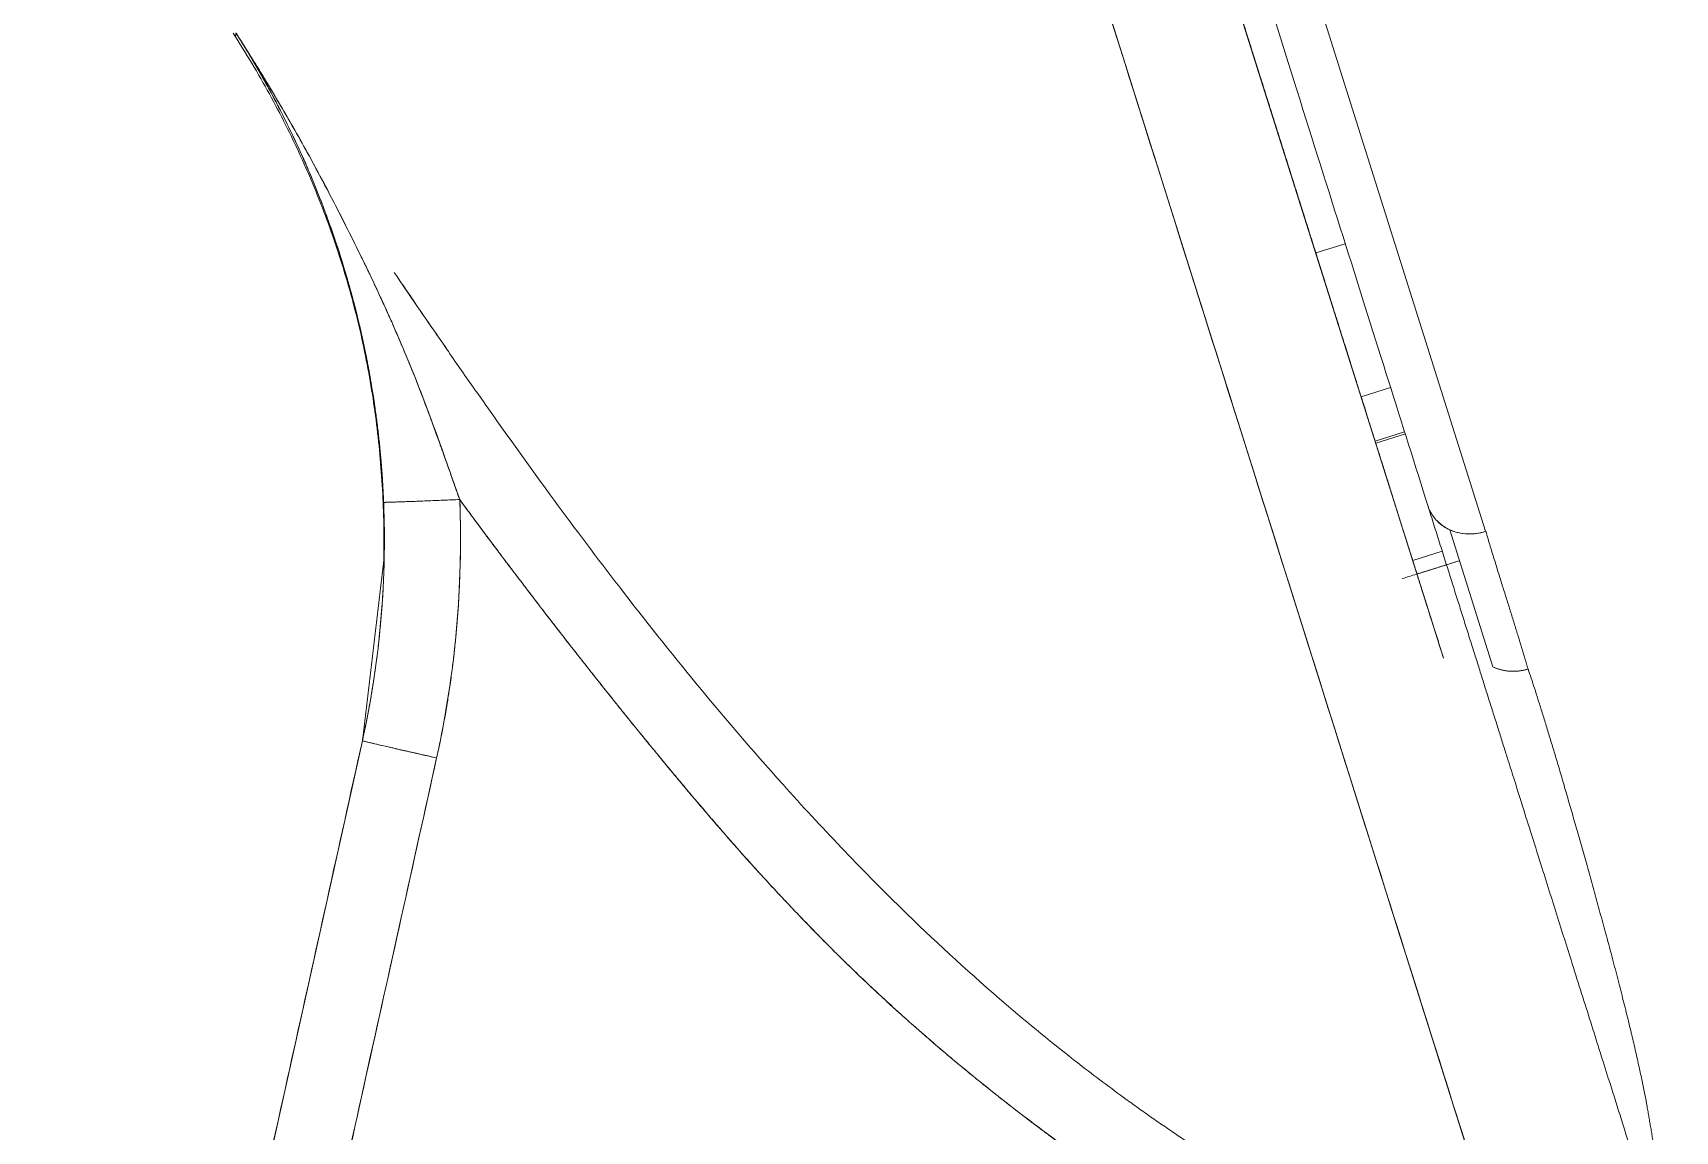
# Model space of a CAD drawing. Extents: x 6453 to 7582, y 0 to 827.
# Drawn here: x 7184.73 to 7195.35, y 440.86 to 447.96 of the extents above; entities that cross this region are included whole.
import ezdxf

# ---------------------------------------------------------------- set-up
doc = ezdxf.new("R2010")
doc.units = 0
doc.header["$LTSCALE"] = 30
doc.header["$MEASUREMENT"] = 0
doc.linetypes.add('HIDDEN2', pattern=[4.7625, 3.175, -1.5875])
doc.layers.add('1', color=7, linetype='CONTINUOUS')
doc.layers.add('2', color=1, linetype='HIDDEN2')

msp = doc.modelspace()

# ---------------------------------------------------------------- linework, layer by layer
at = {"layer": '1', "color": 7, "linetype": 'Continuous', "lineweight": 18}
for p, q in [((7160.429, 549.909), (7193.848, 443.918)), ((7176.416, 496.519), (7194.332, 439.699)), ((7193.849, 443.917), (7177.345, 496.259)), ((7176.576, 496.013), (7194.332, 439.699)), ((7193.023, 446.535), (7193.214, 446.595)), ((7193.023, 446.535), (7193.214, 446.595)), ((7193.507, 445.666), (7193.316, 445.606)), ((7193.507, 445.666), (7193.316, 445.606)), ((7193.406, 445.32), (7193.597, 445.38)), ((7193.406, 445.32), (7193.597, 445.38)), ((7193.411, 445.306), (7193.602, 445.366)), ((7193.411, 445.306), (7193.602, 445.366)), ((7193.84, 444.608), (7193.65, 444.548)), ((7193.84, 444.608), (7193.65, 444.548)), ((7193.677, 444.461), (7193.868, 444.521)), ((7193.677, 444.461), (7193.868, 444.521)), ((7186.863, 443.384), (7185.035, 435.141)), ((7186.863, 443.384), (7185.035, 435.141)), ((7186.861, 443.377), (7186.863, 443.384)), ((7186.863, 443.384), (7186.861, 443.377)), ((7186.863, 443.384), (7186.861, 443.377)), ((7186.861, 443.377), (7186.863, 443.384))]:
    msp.add_line(p, q, dxfattribs=at)
for points, degree, knots in [([(7159.375, 553.255), (7159.375, 553.254), (7159.438, 553.053), (7159.506, 552.837), (7159.647, 552.39), (7159.792, 551.93), (7160.013, 551.23), (7160.239, 550.512), (7160.543, 549.547), (7160.854, 548.563), (7161.243, 547.33), (7161.638, 546.077), (7162.11, 544.58), (7162.587, 543.066), (7163.138, 541.318), (7163.693, 539.558), (7164.317, 537.578), (7164.942, 535.596), (7165.63, 533.414), (7166.316, 531.24), (7167.057, 528.89), (7167.791, 526.56), (7168.573, 524.081), (7169.344, 521.635), (7170.154, 519.068), (7170.948, 516.548), (7171.772, 513.934), (7172.578, 511.38), (7173.404, 508.759), (7174.208, 506.21), (7175.025, 503.619), (7175.816, 501.107), (7176.614, 498.578), (7177.402, 496.078), (7178.19, 493.579), (7179.007, 490.987), (7179.817, 488.418), (7180.652, 485.772), (7181.471, 483.175), (7182.311, 480.51), (7183.127, 477.921), (7183.961, 475.277), (7184.762, 472.737), (7185.575, 470.156), (7186.347, 467.709), (7187.127, 465.235), (7187.856, 462.924), (7188.589, 460.598), (7189.262, 458.462), (7189.936, 456.325), (7190.543, 454.4), (7191.147, 452.484), (7191.679, 450.799), (7192.205, 449.131), (7192.653, 447.707), (7193.096, 446.305), (7193.459, 445.154), (7193.666, 444.497), (7193.846, 443.926)], 2, [0, 0, 0, 0.033713, 0.033713, 0.068746, 0.068746, 0.10378, 0.10378, 0.138813, 0.138813, 0.173846, 0.173846, 0.208879, 0.208879, 0.243913, 0.243913, 0.278946, 0.278946, 0.313979, 0.313979, 0.349012, 0.349012, 0.384046, 0.384046, 0.419079, 0.419079, 0.454112, 0.454112, 0.489145, 0.489145, 0.524179, 0.524179, 0.559212, 0.559212, 0.594245, 0.594245, 0.629278, 0.629278, 0.664312, 0.664312, 0.699345, 0.699345, 0.734378, 0.734378, 0.769411, 0.769411, 0.804444, 0.804444, 0.839478, 0.839478, 0.874511, 0.874511, 0.909544, 0.909544, 0.944577, 0.944577, 0.979611, 0.979611, 1, 1, 1]), ([(7177.345, 496.259), (7178.126, 493.783), (7178.903, 491.319), (7179.704, 488.777), (7180.496, 486.267), (7181.309, 483.688), (7182.104, 481.165), (7182.919, 478.582), (7183.707, 476.081), (7184.511, 473.532), (7185.281, 471.091), (7186.061, 468.615), (7186.799, 466.274), (7187.545, 463.911), (7188.239, 461.709), (7188.936, 459.496), (7190.215, 455.442), (7190.789, 453.62), (7191.361, 451.808), (7191.862, 450.216), (7192.359, 448.641), (7192.783, 447.298), (7193.2, 445.975), (7193.542, 444.89), (7193.702, 444.381), (7193.846, 443.927)], 2, [0, 0, 0, 0.080141, 0.080141, 0.160282, 0.160282, 0.240423, 0.240423, 0.320564, 0.320564, 0.400705, 0.400705, 0.480846, 0.480846, 0.560987, 0.560987, 0.641128, 0.721269, 0.721269, 0.80141, 0.80141, 0.881552, 0.881552, 0.961693, 0.961693, 1, 1, 1]), ([(7186.043, 447.933), (7186.043, 447.933), (7186.043, 447.933), (7186.043, 447.934), (7186.043, 447.937), (7186.044, 447.94), (7186.045, 447.944), (7186.046, 447.949), (7186.046, 447.953), (7186.047, 447.955)], 3, [0, 0, 0, 0, 0.139561, 0.282941, 0.426329, 0.569726, 0.713135, 0.856559, 1, 1, 1, 1]), ([(7186.047, 447.955), (7186.045, 447.943), (7186.043, 447.934), (7186.043, 447.933), (7186.043, 447.933)], 3, [0, 0, 0, 0, 0.785659, 1, 1, 1, 1]), ([(7186.047, 447.955), (7186.045, 447.943), (7186.043, 447.934), (7186.043, 447.933), (7186.043, 447.933)], 3, [0, 0, 0, 0, 0.785659, 1, 1, 1, 1]), ([(7186.043, 447.933), (7186.043, 447.933), (7186.043, 447.933), (7186.043, 447.934), (7186.043, 447.937), (7186.044, 447.94), (7186.045, 447.944), (7186.046, 447.949), (7186.046, 447.953), (7186.047, 447.955)], 3, [0, 0, 0, 0, 0.139561, 0.282941, 0.426329, 0.569726, 0.713135, 0.856559, 1, 1, 1, 1]), ([(7186.047, 447.955), (7186.053, 447.944), (7186.068, 447.921), (7186.093, 447.881), (7186.122, 447.834), (7186.155, 447.779), (7186.192, 447.716), (7186.233, 447.644), (7186.277, 447.564), (7186.344, 447.437), (7186.425, 447.272), (7186.502, 447.1), (7186.556, 446.97), (7186.591, 446.883), (7186.618, 446.812), (7186.643, 446.745), (7186.667, 446.676), (7186.69, 446.609), (7186.718, 446.525), (7186.746, 446.435), (7186.776, 446.331), (7186.801, 446.24), (7186.824, 446.153), (7186.843, 446.072), (7186.864, 445.981), (7186.886, 445.878), (7186.907, 445.769), (7186.926, 445.658), (7186.947, 445.524), (7186.967, 445.365), (7186.982, 445.217), (7186.99, 445.107), (7186.995, 445.033), (7186.998, 444.974), (7187, 444.939), (7187, 444.924)], 3, [0, 0, 0, 0, 0.011992, 0.026879, 0.044661, 0.065337, 0.088906, 0.11537, 0.144728, 0.176984, 0.253246, 0.322322, 0.358254, 0.38829, 0.412428, 0.430664, 0.45529, 0.481516, 0.498055, 0.537939, 0.568985, 0.598283, 0.625837, 0.651647, 0.675712, 0.711769, 0.747817, 0.777447, 0.814677, 0.870662, 0.921013, 0.947411, 0.969386, 0.98692, 1, 1, 1, 1]), ([(7187.492, 444.942), (7187.487, 444.954), (7187.478, 444.98), (7187.464, 445.019), (7187.45, 445.06), (7187.435, 445.102), (7187.42, 445.145), (7187.404, 445.19), (7187.388, 445.236), (7187.36, 445.315), (7187.311, 445.45), (7187.249, 445.615), (7187.187, 445.773), (7187.136, 445.895), (7187.083, 446.02), (7187.012, 446.181), (7186.92, 446.379), (7186.82, 446.584), (7186.725, 446.773), (7186.628, 446.96), (7186.524, 447.155), (7186.425, 447.333), (7186.348, 447.464), (7186.287, 447.568), (7186.23, 447.662), (7186.167, 447.765), (7186.106, 447.862), (7186.066, 447.924), (7186.047, 447.955)], 3, [0, 0, 0, 0, 0.011806, 0.024045, 0.036717, 0.049825, 0.063371, 0.077355, 0.09178, 0.106648, 0.152214, 0.21894, 0.263513, 0.30286, 0.336921, 0.384249, 0.460416, 0.532224, 0.588881, 0.650099, 0.721716, 0.787904, 0.833583, 0.858727, 0.896753, 0.932973, 0.967388, 1, 1, 1, 1]), ([(7187, 444.924), (7187, 444.936), (7186.999, 444.958), (7186.997, 444.991), (7186.996, 445.023), (7186.994, 445.054), (7186.992, 445.084), (7186.99, 445.112), (7186.988, 445.139), (7186.986, 445.165), (7186.982, 445.211), (7186.976, 445.277), (7186.967, 445.365), (7186.956, 445.454), (7186.941, 445.559), (7186.922, 445.684), (7186.895, 445.834), (7186.858, 446.012), (7186.81, 446.212), (7186.759, 446.394), (7186.713, 446.54), (7186.677, 446.649), (7186.635, 446.766), (7186.583, 446.906), (7186.527, 447.043), (7186.467, 447.179), (7186.404, 447.316), (7186.335, 447.453), (7186.27, 447.575), (7186.22, 447.667), (7186.172, 447.75), (7186.127, 447.826), (7186.086, 447.893), (7186.059, 447.935), (7186.047, 447.955)], 3, [0, 0, 0, 0, 0.010143, 0.019945, 0.029405, 0.038523, 0.047299, 0.055733, 0.063825, 0.071576, 0.078985, 0.104727, 0.13102, 0.157884, 0.185334, 0.226532, 0.27285, 0.324296, 0.393043, 0.462062, 0.499832, 0.535585, 0.569335, 0.617483, 0.677674, 0.711266, 0.759761, 0.823017, 0.859455, 0.893096, 0.923954, 0.952046, 0.97739, 1, 1, 1, 1]), ([(7186.047, 447.955), (7186.053, 447.944), (7186.068, 447.921), (7186.093, 447.881), (7186.122, 447.834), (7186.155, 447.779), (7186.192, 447.716), (7186.233, 447.644), (7186.277, 447.564), (7186.344, 447.437), (7186.425, 447.272), (7186.502, 447.1), (7186.556, 446.97), (7186.591, 446.883), (7186.618, 446.812), (7186.643, 446.745), (7186.667, 446.676), (7186.69, 446.609), (7186.718, 446.525), (7186.746, 446.435), (7186.776, 446.331), (7186.801, 446.24), (7186.824, 446.153), (7186.843, 446.072), (7186.864, 445.981), (7186.886, 445.878), (7186.907, 445.769), (7186.926, 445.658), (7186.947, 445.524), (7186.967, 445.365), (7186.982, 445.217), (7186.99, 445.107), (7186.995, 445.033), (7186.998, 444.974), (7187, 444.939), (7187, 444.924)], 3, [0, 0, 0, 0, 0.011992, 0.026879, 0.044661, 0.065337, 0.088906, 0.11537, 0.144728, 0.176984, 0.253246, 0.322322, 0.358254, 0.38829, 0.412428, 0.430664, 0.45529, 0.481516, 0.498055, 0.537939, 0.568985, 0.598283, 0.625837, 0.651647, 0.675712, 0.711769, 0.747817, 0.777447, 0.814677, 0.870662, 0.921013, 0.947411, 0.969386, 0.98692, 1, 1, 1, 1]), ([(7187.492, 444.942), (7187.487, 444.954), (7187.478, 444.98), (7187.464, 445.019), (7187.45, 445.06), (7187.435, 445.102), (7187.42, 445.145), (7187.404, 445.19), (7187.388, 445.236), (7187.36, 445.315), (7187.311, 445.45), (7187.249, 445.615), (7187.187, 445.773), (7187.136, 445.895), (7187.083, 446.02), (7187.012, 446.181), (7186.92, 446.379), (7186.82, 446.584), (7186.725, 446.773), (7186.628, 446.96), (7186.524, 447.155), (7186.425, 447.333), (7186.348, 447.464), (7186.287, 447.568), (7186.23, 447.662), (7186.167, 447.765), (7186.106, 447.862), (7186.066, 447.924), (7186.047, 447.955)], 3, [0, 0, 0, 0, 0.011806, 0.024045, 0.036717, 0.049825, 0.063371, 0.077355, 0.09178, 0.106648, 0.152214, 0.21894, 0.263513, 0.30286, 0.336921, 0.384249, 0.460416, 0.532224, 0.588881, 0.650099, 0.721716, 0.787904, 0.833583, 0.858727, 0.896753, 0.932973, 0.967388, 1, 1, 1, 1]), ([(7187, 444.924), (7187, 444.936), (7186.999, 444.958), (7186.997, 444.991), (7186.996, 445.023), (7186.994, 445.054), (7186.992, 445.084), (7186.99, 445.112), (7186.988, 445.139), (7186.986, 445.165), (7186.982, 445.211), (7186.976, 445.277), (7186.967, 445.365), (7186.956, 445.454), (7186.941, 445.559), (7186.922, 445.684), (7186.895, 445.834), (7186.858, 446.012), (7186.81, 446.212), (7186.759, 446.394), (7186.713, 446.54), (7186.677, 446.649), (7186.635, 446.766), (7186.583, 446.906), (7186.527, 447.043), (7186.467, 447.179), (7186.404, 447.316), (7186.335, 447.453), (7186.27, 447.575), (7186.22, 447.667), (7186.172, 447.75), (7186.127, 447.826), (7186.086, 447.893), (7186.059, 447.935), (7186.047, 447.955)], 3, [0, 0, 0, 0, 0.010143, 0.019945, 0.029405, 0.038523, 0.047299, 0.055733, 0.063825, 0.071576, 0.078985, 0.104727, 0.13102, 0.157884, 0.185334, 0.226532, 0.27285, 0.324296, 0.393043, 0.462062, 0.499832, 0.535585, 0.569335, 0.617483, 0.677674, 0.711266, 0.759761, 0.823017, 0.859455, 0.893096, 0.923954, 0.952046, 0.97739, 1, 1, 1, 1]), ([(7186.047, 447.955), (7186.057, 447.939), (7186.078, 447.905), (7186.113, 447.85), (7186.152, 447.788), (7186.196, 447.718), (7186.244, 447.639), (7186.322, 447.509), (7186.415, 447.349), (7186.526, 447.152), (7186.626, 446.965), (7186.717, 446.79), (7186.79, 446.644), (7186.842, 446.539), (7186.88, 446.461), (7186.903, 446.412), (7186.923, 446.372), (7186.942, 446.33), (7186.966, 446.278), (7186.99, 446.228), (7187.011, 446.18), (7187.032, 446.134), (7187.052, 446.09), (7187.071, 446.047), (7187.11, 445.958), (7187.167, 445.822), (7187.225, 445.677), (7187.266, 445.57), (7187.292, 445.501), (7187.317, 445.432), (7187.343, 445.363), (7187.368, 445.293), (7187.393, 445.223), (7187.417, 445.153), (7187.442, 445.083), (7187.467, 445.012), (7187.483, 444.965), (7187.492, 444.942)], 3, [0, 0, 0, 0, 0.016782, 0.036265, 0.058452, 0.083346, 0.110952, 0.141273, 0.220286, 0.278283, 0.345, 0.411118, 0.455913, 0.491165, 0.516864, 0.533004, 0.539583, 0.55724, 0.574263, 0.590651, 0.606406, 0.621527, 0.636012, 0.649864, 0.66308, 0.722786, 0.781059, 0.802782, 0.824546, 0.84635, 0.868193, 0.890075, 0.911992, 0.933945, 0.955932, 0.977951, 1, 1, 1, 1]), ([(7186.047, 447.955), (7186.057, 447.939), (7186.078, 447.905), (7186.113, 447.85), (7186.152, 447.788), (7186.196, 447.718), (7186.244, 447.639), (7186.322, 447.509), (7186.415, 447.349), (7186.526, 447.152), (7186.626, 446.965), (7186.717, 446.79), (7186.79, 446.644), (7186.842, 446.539), (7186.88, 446.461), (7186.903, 446.412), (7186.923, 446.372), (7186.942, 446.33), (7186.966, 446.278), (7186.99, 446.228), (7187.011, 446.18), (7187.032, 446.134), (7187.052, 446.09), (7187.071, 446.047), (7187.11, 445.958), (7187.167, 445.822), (7187.225, 445.677), (7187.266, 445.57), (7187.292, 445.501), (7187.317, 445.432), (7187.343, 445.363), (7187.368, 445.293), (7187.393, 445.223), (7187.417, 445.153), (7187.442, 445.083), (7187.467, 445.012), (7187.483, 444.965), (7187.492, 444.942)], 3, [0, 0, 0, 0, 0.016782, 0.036265, 0.058452, 0.083346, 0.110952, 0.141273, 0.220286, 0.278283, 0.345, 0.411118, 0.455913, 0.491165, 0.516864, 0.533004, 0.539583, 0.55724, 0.574263, 0.590651, 0.606406, 0.621527, 0.636012, 0.649864, 0.66308, 0.722786, 0.781059, 0.802782, 0.824546, 0.84635, 0.868193, 0.890075, 0.911992, 0.933945, 0.955932, 0.977951, 1, 1, 1, 1]), ([(7194.332, 439.699), (7194.316, 439.705), (7194.284, 439.717), (7194.237, 439.735), (7194.19, 439.753), (7194.143, 439.772), (7194.096, 439.79), (7194.049, 439.809), (7194.003, 439.828), (7193.956, 439.848), (7193.909, 439.867), (7193.863, 439.887), (7193.817, 439.907), (7193.77, 439.928), (7193.724, 439.948), (7193.678, 439.969), (7193.632, 439.99), (7193.586, 440.011), (7193.54, 440.032), (7193.495, 440.054), (7193.449, 440.076), (7193.404, 440.098), (7193.359, 440.12), (7193.313, 440.143), (7193.268, 440.166), (7193.223, 440.189), (7193.178, 440.212), (7193.133, 440.235), (7193.089, 440.259), (7193.044, 440.283), (7193, 440.307), (7192.955, 440.331), (7192.911, 440.355), (7192.867, 440.38), (7192.823, 440.405), (7192.779, 440.43), (7192.736, 440.456), (7192.692, 440.481), (7192.648, 440.507), (7192.605, 440.533), (7192.562, 440.559), (7192.518, 440.585), (7192.475, 440.612), (7192.432, 440.639), (7192.39, 440.666), (7192.347, 440.693), (7192.304, 440.72), (7192.262, 440.748), (7192.22, 440.776), (7192.177, 440.804), (7192.135, 440.832), (7192.093, 440.86), (7192.052, 440.889), (7192.01, 440.917), (7191.968, 440.946), (7191.927, 440.975), (7191.885, 441.005), (7191.844, 441.034), (7191.803, 441.064), (7191.673, 441.159), (7191.393, 441.37), (7190.914, 441.765), (7190.279, 442.351), (7189.619, 443.045), (7189.01, 443.757), (7188.514, 444.385), (7188.096, 444.943), (7187.787, 445.372), (7187.558, 445.698), (7187.386, 445.945), (7187.223, 446.182), (7187.118, 446.337), (7187.069, 446.409)], 3, [0, 0, 0, 0, 0.005023, 0.010046, 0.015069, 0.020092, 0.025115, 0.030137, 0.03516, 0.040182, 0.045205, 0.050227, 0.055249, 0.060271, 0.065293, 0.070315, 0.075337, 0.08036, 0.085382, 0.090404, 0.095427, 0.10045, 0.105472, 0.110495, 0.115519, 0.120542, 0.125566, 0.13059, 0.135614, 0.140638, 0.145663, 0.150688, 0.155714, 0.16074, 0.165766, 0.170793, 0.17582, 0.180848, 0.185876, 0.190904, 0.195933, 0.200963, 0.205993, 0.211023, 0.216054, 0.221086, 0.226118, 0.231151, 0.236184, 0.241217, 0.246252, 0.251287, 0.256322, 0.261358, 0.266395, 0.271433, 0.276471, 0.28151, 0.286549, 0.29159, 0.329469, 0.39117, 0.476849, 0.586742, 0.676656, 0.756279, 0.82551, 0.884283, 0.914209, 0.94416, 0.974134, 1, 1, 1, 1]), ([(7194.332, 439.699), (7194.316, 439.705), (7194.284, 439.717), (7194.237, 439.735), (7194.19, 439.753), (7194.143, 439.772), (7194.096, 439.79), (7194.049, 439.809), (7194.003, 439.828), (7193.956, 439.848), (7193.909, 439.867), (7193.863, 439.887), (7193.817, 439.907), (7193.77, 439.928), (7193.724, 439.948), (7193.678, 439.969), (7193.632, 439.99), (7193.586, 440.011), (7193.54, 440.032), (7193.495, 440.054), (7193.449, 440.076), (7193.404, 440.098), (7193.359, 440.12), (7193.313, 440.143), (7193.268, 440.166), (7193.223, 440.189), (7193.178, 440.212), (7193.133, 440.235), (7193.089, 440.259), (7193.044, 440.283), (7193, 440.307), (7192.955, 440.331), (7192.911, 440.355), (7192.867, 440.38), (7192.823, 440.405), (7192.779, 440.43), (7192.736, 440.456), (7192.692, 440.481), (7192.648, 440.507), (7192.605, 440.533), (7192.562, 440.559), (7192.518, 440.585), (7192.475, 440.612), (7192.432, 440.639), (7192.39, 440.666), (7192.347, 440.693), (7192.304, 440.72), (7192.262, 440.748), (7192.22, 440.776), (7192.177, 440.804), (7192.135, 440.832), (7192.093, 440.86), (7192.052, 440.889), (7192.01, 440.917), (7191.968, 440.946), (7191.927, 440.975), (7191.885, 441.005), (7191.844, 441.034), (7191.803, 441.064), (7191.673, 441.159), (7191.393, 441.37), (7190.914, 441.765), (7190.279, 442.351), (7189.619, 443.045), (7189.01, 443.757), (7188.514, 444.385), (7188.096, 444.943), (7187.787, 445.372), (7187.558, 445.698), (7187.386, 445.945), (7187.242, 446.155), (7187.156, 446.282), (7187.126, 446.326)], 3, [0, 0, 0, 0, 0.005074, 0.010148, 0.015222, 0.020295, 0.025369, 0.030442, 0.035515, 0.040589, 0.045662, 0.050735, 0.055808, 0.060881, 0.065953, 0.071026, 0.076099, 0.081172, 0.086245, 0.091319, 0.096392, 0.101465, 0.106539, 0.111613, 0.116687, 0.121761, 0.126835, 0.13191, 0.136985, 0.142061, 0.147136, 0.152212, 0.157289, 0.162365, 0.167442, 0.17252, 0.177598, 0.182676, 0.187755, 0.192835, 0.197915, 0.202995, 0.208076, 0.213157, 0.218239, 0.223321, 0.228404, 0.233488, 0.238572, 0.243657, 0.248742, 0.253828, 0.258914, 0.264001, 0.269089, 0.274177, 0.279266, 0.284356, 0.289447, 0.294538, 0.332801, 0.395125, 0.481671, 0.592675, 0.683498, 0.763926, 0.833858, 0.893225, 0.923454, 0.953708, 0.983984, 1, 1, 1, 1]), ([(7187.186, 445.774), (7187.204, 445.729), (7187.241, 445.635), (7187.292, 445.501), (7187.335, 445.382), (7187.369, 445.288), (7187.397, 445.209), (7187.423, 445.137), (7187.447, 445.069), (7187.47, 445.004), (7187.484, 444.962), (7187.492, 444.942)], 3, [0, 0, 0, 0, 0.162808, 0.342815, 0.485757, 0.592007, 0.682094, 0.767911, 0.849488, 0.926842, 1, 1, 1, 1]), ([(7187.186, 445.774), (7187.204, 445.729), (7187.241, 445.635), (7187.292, 445.501), (7187.335, 445.382), (7187.369, 445.288), (7187.397, 445.209), (7187.423, 445.137), (7187.447, 445.069), (7187.47, 445.004), (7187.484, 444.962), (7187.492, 444.942)], 3, [0, 0, 0, 0, 0.162808, 0.342815, 0.485757, 0.592007, 0.682094, 0.767911, 0.849488, 0.926842, 1, 1, 1, 1]), ([(7187, 444.924), (7187, 444.93), (7187, 444.941), (7186.999, 444.958), (7186.998, 444.975), (7186.997, 444.993), (7186.996, 445.012), (7186.995, 445.032), (7186.994, 445.052), (7186.993, 445.073), (7186.991, 445.094), (7186.99, 445.116), (7186.988, 445.139), (7186.986, 445.162), (7186.985, 445.178), (7186.984, 445.186), (7186.984, 445.186)], 3, [0, 0, 0, 0, 0.062044, 0.126566, 0.193567, 0.263049, 0.335012, 0.409455, 0.486376, 0.565775, 0.647647, 0.731991, 0.818802, 0.908076, 0.999808, 1, 1, 1, 1]), ([(7187, 444.924), (7187, 444.93), (7187, 444.941), (7186.999, 444.958), (7186.998, 444.975), (7186.997, 444.993), (7186.996, 445.012), (7186.995, 445.032), (7186.994, 445.052), (7186.993, 445.073), (7186.991, 445.094), (7186.99, 445.116), (7186.988, 445.139), (7186.986, 445.162), (7186.985, 445.178), (7186.984, 445.186), (7186.984, 445.186)], 3, [0, 0, 0, 0, 0.062044, 0.126566, 0.193567, 0.263049, 0.335012, 0.409455, 0.486376, 0.565775, 0.647647, 0.731991, 0.818802, 0.908076, 0.999808, 1, 1, 1, 1]), ([(7187, 444.924), (7187.011, 444.656), (7186.997, 444.139), (7186.917, 443.627), (7186.863, 443.384)], 3, [0, 0, 0, 0, 0.519361, 1, 1, 1, 1]), ([(7187, 444.924), (7187.011, 444.656), (7186.997, 444.139), (7186.917, 443.627), (7186.863, 443.384)], 3, [0, 0, 0, 0, 0.519361, 1, 1, 1, 1]), ([(7186.863, 443.384), (7186.865, 443.396), (7186.871, 443.42), (7186.878, 443.456), (7186.886, 443.491), (7186.893, 443.527), (7186.9, 443.562), (7186.906, 443.597), (7186.913, 443.633), (7186.919, 443.668), (7186.925, 443.703), (7186.93, 443.738), (7186.936, 443.773), (7186.941, 443.808), (7186.946, 443.843), (7186.951, 443.877), (7186.955, 443.912), (7186.96, 443.946), (7186.964, 443.981), (7186.968, 444.015), (7186.972, 444.049), (7186.975, 444.083), (7186.978, 444.117), (7186.982, 444.151), (7186.984, 444.185), (7186.987, 444.219), (7186.99, 444.252), (7186.992, 444.285), (7186.994, 444.319), (7186.996, 444.352), (7186.998, 444.385), (7186.999, 444.418), (7187.001, 444.45), (7187.002, 444.483), (7187.003, 444.515), (7187.004, 444.548), (7187.004, 444.58), (7187.005, 444.612), (7187.005, 444.644), (7187.005, 444.676), (7187.005, 444.707), (7187.005, 444.739), (7187.005, 444.77), (7187.004, 444.801), (7187.003, 444.832), (7187.002, 444.863), (7187.001, 444.894), (7187.001, 444.914), (7187, 444.924)], 3, [0, 0, 0, 0, 0.023571, 0.047071, 0.070497, 0.093851, 0.11713, 0.140334, 0.163463, 0.186516, 0.209491, 0.232389, 0.255209, 0.27795, 0.300611, 0.323192, 0.345692, 0.36811, 0.390447, 0.4127, 0.434871, 0.456957, 0.478959, 0.500875, 0.522706, 0.544451, 0.566109, 0.58768, 0.609163, 0.630557, 0.651863, 0.673079, 0.694205, 0.715241, 0.736186, 0.75704, 0.777801, 0.798471, 0.819048, 0.839532, 0.859922, 0.880218, 0.90042, 0.920527, 0.940539, 0.960456, 0.980276, 1, 1, 1, 1]), ([(7186.863, 443.384), (7186.865, 443.396), (7186.871, 443.42), (7186.878, 443.456), (7186.886, 443.491), (7186.893, 443.527), (7186.9, 443.562), (7186.906, 443.597), (7186.913, 443.633), (7186.919, 443.668), (7186.925, 443.703), (7186.93, 443.738), (7186.936, 443.773), (7186.941, 443.808), (7186.946, 443.843), (7186.951, 443.877), (7186.955, 443.912), (7186.96, 443.946), (7186.964, 443.981), (7186.968, 444.015), (7186.972, 444.049), (7186.975, 444.083), (7186.978, 444.117), (7186.982, 444.151), (7186.984, 444.185), (7186.987, 444.219), (7186.99, 444.252), (7186.992, 444.285), (7186.994, 444.319), (7186.996, 444.352), (7186.998, 444.385), (7186.999, 444.418), (7187.001, 444.45), (7187.002, 444.483), (7187.003, 444.515), (7187.004, 444.548), (7187.004, 444.58), (7187.005, 444.612), (7187.005, 444.644), (7187.005, 444.676), (7187.005, 444.707), (7187.005, 444.739), (7187.005, 444.77), (7187.004, 444.801), (7187.003, 444.832), (7187.002, 444.863), (7187.001, 444.894), (7187.001, 444.914), (7187, 444.924)], 3, [0, 0, 0, 0, 0.023571, 0.047071, 0.070497, 0.093851, 0.11713, 0.140334, 0.163463, 0.186516, 0.209491, 0.232389, 0.255209, 0.27795, 0.300611, 0.323192, 0.345692, 0.36811, 0.390447, 0.4127, 0.434871, 0.456957, 0.478959, 0.500875, 0.522706, 0.544451, 0.566109, 0.58768, 0.609163, 0.630557, 0.651863, 0.673079, 0.694205, 0.715241, 0.736186, 0.75704, 0.777801, 0.798471, 0.819048, 0.839532, 0.859922, 0.880218, 0.90042, 0.920527, 0.940539, 0.960456, 0.980276, 1, 1, 1, 1]), ([(7187, 444.924), (7187, 444.924), (7187.003, 444.924), (7187.014, 444.924), (7187.023, 444.925), (7187.035, 444.925), (7187.035, 444.925), (7187.035, 444.925)], 3, [0, 0, 0, 0, 0.499969, 0.499969, 0.999937, 0.999937, 1, 1, 1, 1]), ([(7187, 444.924), (7187, 444.924), (7187.003, 444.924), (7187.014, 444.924), (7187.023, 444.925), (7187.035, 444.925), (7187.035, 444.925), (7187.035, 444.925)], 3, [0, 0, 0, 0, 0.499969, 0.499969, 0.999937, 0.999937, 1, 1, 1, 1]), ([(7187.492, 444.942), (7187.503, 444.662), (7187.496, 444.382), (7187.446, 443.824), (7187.403, 443.547), (7187.343, 443.273)], 3, [0, 0, 0, 0, 0.5, 0.5, 1, 1, 1, 1]), ([(7187.343, 443.273), (7187.403, 443.547), (7187.446, 443.824), (7187.496, 444.382), (7187.503, 444.662), (7187.492, 444.942)], 3, [0, 0, 0, 0, 0.5, 0.5, 1, 1, 1, 1]), ([(7187.492, 444.942), (7187.503, 444.662), (7187.496, 444.382), (7187.446, 443.824), (7187.403, 443.547), (7187.343, 443.273)], 3, [0, 0, 0, 0, 0.5, 0.5, 1, 1, 1, 1]), ([(7187.343, 443.273), (7187.403, 443.547), (7187.446, 443.824), (7187.496, 444.382), (7187.503, 444.662), (7187.492, 444.942)], 3, [0, 0, 0, 0, 0.5, 0.5, 1, 1, 1, 1]), ([(7194.607, 439.08), (7194.242, 439.179), (7193.833, 439.347), (7193.412, 439.519), (7192.991, 439.745), (7192.564, 439.974), (7192.083, 440.289), (7191.567, 440.627), (7191.103, 440.984), (7190.611, 441.363), (7189.96, 441.971), (7189.747, 442.191), (7189.538, 442.406), (7189.32, 442.65), (7188.923, 443.097), (7188.431, 443.715), (7187.959, 444.307), (7187.492, 444.942)], 2, [0, 0, 0, 0.125, 0.125, 0.25, 0.25, 0.375, 0.375, 0.5, 0.5, 0.625, 0.6875, 0.6875, 0.75, 0.75, 0.875, 0.875, 1, 1, 1]), ([(7194.607, 439.08), (7194.242, 439.179), (7193.833, 439.347), (7193.412, 439.519), (7192.991, 439.745), (7192.564, 439.974), (7192.083, 440.289), (7191.567, 440.627), (7191.103, 440.984), (7190.611, 441.363), (7189.96, 441.971), (7189.747, 442.191), (7189.538, 442.406), (7189.32, 442.65), (7188.923, 443.097), (7188.431, 443.715), (7187.959, 444.307), (7187.492, 444.942)], 2, [0, 0, 0, 0.125, 0.125, 0.25, 0.25, 0.375, 0.375, 0.5, 0.5, 0.625, 0.6875, 0.6875, 0.75, 0.75, 0.875, 0.875, 1, 1, 1]), ([(7187.492, 444.942), (7187.513, 444.912), (7187.556, 444.854), (7187.62, 444.768), (7187.683, 444.683), (7187.745, 444.601), (7187.805, 444.521), (7187.865, 444.443), (7187.923, 444.367), (7187.979, 444.293), (7188.035, 444.22), (7188.089, 444.15), (7188.142, 444.082), (7188.193, 444.016), (7188.243, 443.952), (7188.292, 443.89), (7188.339, 443.83), (7188.385, 443.772), (7188.487, 443.644), (7188.651, 443.44), (7188.85, 443.198), (7189.026, 442.988), (7189.172, 442.818), (7189.306, 442.665), (7189.428, 442.53), (7189.536, 442.412), (7189.644, 442.298), (7189.751, 442.186), (7189.858, 442.077), (7189.965, 441.971), (7190.071, 441.868), (7190.209, 441.738), (7190.393, 441.57), (7190.597, 441.393), (7190.785, 441.237), (7190.943, 441.109), (7191.093, 440.992), (7191.234, 440.885), (7191.363, 440.789), (7191.489, 440.697), (7191.613, 440.608), (7191.735, 440.523), (7191.853, 440.442), (7191.969, 440.364), (7192.115, 440.268), (7192.306, 440.145), (7192.51, 440.019), (7192.694, 439.911), (7192.841, 439.827), (7192.978, 439.752), (7193.105, 439.684), (7193.224, 439.624), (7193.35, 439.562), (7193.495, 439.493), (7193.657, 439.42), (7193.805, 439.358), (7193.921, 439.311), (7194.008, 439.277), (7194.092, 439.246), (7194.173, 439.216), (7194.252, 439.189), (7194.329, 439.163), (7194.402, 439.14), (7194.473, 439.118), (7194.541, 439.098), (7194.585, 439.086), (7194.607, 439.08)], 3, [0, 0, 0, 0, 0.011709, 0.023165, 0.034368, 0.045318, 0.056014, 0.066458, 0.076647, 0.086584, 0.096266, 0.105695, 0.114871, 0.123792, 0.13246, 0.140874, 0.149034, 0.15694, 0.164592, 0.200964, 0.240803, 0.264675, 0.288529, 0.312366, 0.329641, 0.346661, 0.363426, 0.379935, 0.396189, 0.412186, 0.427925, 0.443406, 0.472758, 0.507752, 0.529411, 0.551059, 0.572696, 0.590298, 0.607441, 0.624124, 0.640347, 0.656111, 0.671416, 0.686262, 0.700651, 0.727248, 0.759058, 0.777174, 0.795288, 0.813401, 0.827002, 0.841241, 0.856118, 0.871634, 0.89274, 0.912705, 0.922949, 0.932856, 0.942428, 0.951662, 0.96056, 0.969121, 0.977346, 0.985233, 0.992785, 1, 1, 1, 1]), ([(7187.492, 444.942), (7187.513, 444.912), (7187.556, 444.854), (7187.62, 444.768), (7187.683, 444.683), (7187.745, 444.601), (7187.805, 444.521), (7187.865, 444.443), (7187.923, 444.367), (7187.979, 444.293), (7188.035, 444.22), (7188.089, 444.15), (7188.142, 444.082), (7188.193, 444.016), (7188.243, 443.952), (7188.292, 443.89), (7188.339, 443.83), (7188.385, 443.772), (7188.487, 443.644), (7188.651, 443.44), (7188.85, 443.198), (7189.026, 442.988), (7189.172, 442.818), (7189.306, 442.665), (7189.428, 442.53), (7189.536, 442.412), (7189.644, 442.298), (7189.751, 442.186), (7189.858, 442.077), (7189.965, 441.971), (7190.071, 441.868), (7190.209, 441.738), (7190.393, 441.57), (7190.597, 441.393), (7190.785, 441.237), (7190.943, 441.109), (7191.093, 440.992), (7191.234, 440.885), (7191.363, 440.789), (7191.489, 440.697), (7191.613, 440.608), (7191.735, 440.523), (7191.853, 440.442), (7191.969, 440.364), (7192.115, 440.268), (7192.306, 440.145), (7192.51, 440.019), (7192.694, 439.911), (7192.841, 439.827), (7192.978, 439.752), (7193.105, 439.684), (7193.224, 439.624), (7193.35, 439.562), (7193.495, 439.493), (7193.657, 439.42), (7193.805, 439.358), (7193.921, 439.311), (7194.008, 439.277), (7194.092, 439.246), (7194.173, 439.216), (7194.252, 439.189), (7194.329, 439.163), (7194.402, 439.14), (7194.473, 439.118), (7194.541, 439.098), (7194.585, 439.086), (7194.607, 439.08)], 3, [0, 0, 0, 0, 0.011709, 0.023165, 0.034368, 0.045318, 0.056014, 0.066458, 0.076647, 0.086584, 0.096266, 0.105695, 0.114871, 0.123792, 0.13246, 0.140874, 0.149034, 0.15694, 0.164592, 0.200964, 0.240803, 0.264675, 0.288529, 0.312366, 0.329641, 0.346661, 0.363426, 0.379935, 0.396189, 0.412186, 0.427925, 0.443406, 0.472758, 0.507752, 0.529411, 0.551059, 0.572696, 0.590298, 0.607441, 0.624124, 0.640347, 0.656111, 0.671416, 0.686262, 0.700651, 0.727248, 0.759058, 0.777174, 0.795288, 0.813401, 0.827002, 0.841241, 0.856118, 0.871634, 0.89274, 0.912705, 0.922949, 0.932856, 0.942428, 0.951662, 0.96056, 0.969121, 0.977346, 0.985233, 0.992785, 1, 1, 1, 1]), ([(7187.343, 443.273), (7187.311, 443.28), (7187.279, 443.287), (7187.218, 443.301), (7187.187, 443.308), (7187.129, 443.321), (7187.101, 443.327), (7187.049, 443.339), (7187.025, 443.345), (7186.98, 443.355), (7186.96, 443.36), (7186.926, 443.368), (7186.911, 443.372), (7186.887, 443.377), (7186.878, 443.38), (7186.866, 443.383), (7186.863, 443.384), (7186.863, 443.384)], 3, [0, 0, 0, 0, 0.125, 0.125, 0.25, 0.25, 0.375, 0.375, 0.5, 0.5, 0.625, 0.625, 0.75, 0.75, 0.875, 0.875, 1, 1, 1, 1]), ([(7187.343, 443.273), (7187.311, 443.28), (7187.279, 443.287), (7187.218, 443.301), (7187.187, 443.308), (7187.129, 443.321), (7187.101, 443.327), (7187.049, 443.339), (7187.025, 443.345), (7186.98, 443.355), (7186.96, 443.36), (7186.926, 443.368), (7186.911, 443.372), (7186.887, 443.377), (7186.878, 443.38), (7186.866, 443.383), (7186.863, 443.384), (7186.863, 443.384)], 3, [0, 0, 0, 0, 0.125, 0.125, 0.25, 0.25, 0.375, 0.375, 0.5, 0.5, 0.625, 0.625, 0.75, 0.75, 0.875, 0.875, 1, 1, 1, 1]), ([(7186.863, 443.384), (7186.863, 443.384), (7186.865, 443.383), (7186.876, 443.38), (7186.885, 443.378), (7186.908, 443.372), (7186.923, 443.369), (7186.958, 443.36), (7186.979, 443.355), (7187.026, 443.345), (7187.052, 443.339), (7187.107, 443.326), (7187.136, 443.32), (7187.195, 443.306), (7187.225, 443.3), (7187.285, 443.286), (7187.314, 443.28), (7187.343, 443.273)], 3, [0, 0, 0, 0, 0.125, 0.125, 0.25, 0.25, 0.375, 0.375, 0.5, 0.5, 0.625, 0.625, 0.75, 0.75, 0.875, 0.875, 1, 1, 1, 1]), ([(7186.863, 443.384), (7186.863, 443.384), (7186.865, 443.383), (7186.876, 443.38), (7186.885, 443.378), (7186.908, 443.372), (7186.923, 443.369), (7186.958, 443.36), (7186.979, 443.355), (7187.026, 443.345), (7187.052, 443.339), (7187.107, 443.326), (7187.136, 443.32), (7187.195, 443.306), (7187.225, 443.3), (7187.285, 443.286), (7187.314, 443.28), (7187.343, 443.273)], 3, [0, 0, 0, 0, 0.125, 0.125, 0.25, 0.25, 0.375, 0.375, 0.5, 0.5, 0.625, 0.625, 0.75, 0.75, 0.875, 0.875, 1, 1, 1, 1])]:
    msp.add_open_spline(points, degree=degree, knots=knots, dxfattribs=at)
for points, weights, degree in [([(7194.332, 439.699), (7193.621, 441.954), (7176.416, 496.519)], [0.983511683882, 0.715597051788, 1], 2), ([(7194.332, 439.699), (7193.627, 441.934), (7176.576, 496.013)], [0.983511683882, 0.717332143437, 0.996339416072], 2), ([(7187.492, 444.942), (7187.203, 444.93), (7187.001, 444.923), (7187, 444.924)], [1.16582230901, 0.944021652873, 0.944728140181, 1.16794177093], 3), ([(7187.492, 444.942), (7187.203, 444.93), (7187.001, 444.923), (7187, 444.924)], [1.16582230901, 0.944021652873, 0.94472814018, 1.16794177093], 3), ([(7187, 444.924), (7187.001, 444.923), (7187.203, 444.93), (7187.492, 444.942)], [1.16688853732, 0.944372862958, 0.944370487584, 1.1668814112], 3), ([(7187, 444.924), (7187.001, 444.923), (7187.203, 444.93), (7187.492, 444.942)], [1.16688853732, 0.944372862958, 0.944370487584, 1.1668814112], 3)]:
    msp.add_rational_spline(points, weights, degree=degree, dxfattribs=at)
for points, degree in [([(7186.028, 447.956), (7187.029, 446.401), (7187.002, 444.55)], 2), ([(7186.028, 447.956), (7187.029, 446.401), (7187.002, 444.55)], 2), ([(7187.492, 444.942), (7187.508, 444.522), (7187.434, 443.685), (7187.343, 443.273)], 2), ([(7187.343, 443.273), (7187.434, 443.684), (7187.508, 444.522), (7187.492, 444.942)], 2), ([(7187.343, 443.273), (7187.434, 443.684), (7187.508, 444.522), (7187.492, 444.942)], 2), ([(7187.492, 444.942), (7187.508, 444.522), (7187.434, 443.685), (7187.343, 443.273)], 2), ([(7187.002, 444.55), (7186.863, 443.383)], 1), ([(7187.002, 444.55), (7186.863, 443.383)], 1), ([(7193.952, 444.547), (7193.582, 444.431)], 1), ([(7193.952, 444.547), (7193.677, 444.461)], 1), ([(7185.035, 435.141), (7186.863, 443.384)], 1), ([(7185.035, 435.141), (7186.863, 443.384)], 1), ([(7185.515, 435.03), (7186.124, 437.777), (7186.733, 440.525), (7187.343, 443.273)], 3), ([(7185.515, 435.03), (7186.124, 437.777), (7186.733, 440.525), (7187.343, 443.273)], 3), ([(7187.343, 443.273), (7185.515, 435.03)], 1), ([(7187.343, 443.273), (7186.733, 440.526), (7186.124, 437.778), (7185.515, 435.03)], 3), ([(7185.515, 435.03), (7187.343, 443.273)], 1), ([(7185.515, 435.03), (7187.343, 443.273)], 1), ([(7187.343, 443.273), (7185.515, 435.03)], 1), ([(7187.343, 443.273), (7186.733, 440.526), (7186.124, 437.778), (7185.515, 435.03)], 3)]:
    msp.add_open_spline(points, degree=degree, dxfattribs=at)
at = {"layer": '2', "color": 7, "linetype": 'Continuous', "lineweight": 13}
for p, q in [((7181.457, 484.903), (7194.121, 444.737)), ((7181.457, 484.903), (7194.121, 444.737)), ((7194.168, 443.861), (7193.889, 444.747)), ((7194.168, 443.861), (7193.889, 444.747))]:
    msp.add_line(p, q, dxfattribs=at)
at = {"layer": '2', "color": 7, "linetype": 'Continuous', "lineweight": 18}
for points, weights in [([(7193.749, 444.898), (7190.024, 456.711), (7181.146, 484.871)], [1, 0.892321026498, 1]), ([(7193.749, 444.898), (7190.024, 456.711), (7181.146, 484.871)], [1, 0.892321026498, 1]), ([(7193.749, 444.898), (7193.893, 444.441), (7194.025, 444.022)], [1, 0.999835331831, 1]), ([(7193.749, 444.898), (7193.893, 444.441), (7194.025, 444.022)], [1, 0.999835331831, 1])]:
    msp.add_rational_spline(points, weights, degree=2, dxfattribs=at)
at = {"layer": '2', "color": 7, "linetype": 'Continuous', "lineweight": 13}
for points, knots in [([(7193.8, 444.812), (7193.798, 444.814), (7193.795, 444.818), (7193.79, 444.823), (7193.786, 444.829), (7193.781, 444.835), (7193.777, 444.841), (7193.773, 444.847), (7193.77, 444.853), (7193.766, 444.858), (7193.763, 444.864), (7193.761, 444.869), (7193.758, 444.875), (7193.755, 444.881), (7193.752, 444.888), (7193.751, 444.893), (7193.75, 444.896), (7193.749, 444.898)], [0, 0, 0, 0, 0.069417, 0.138803, 0.208163, 0.277504, 0.34683, 0.416147, 0.48546, 0.547803, 0.610305, 0.67306, 0.736161, 0.823495, 0.896535, 0.955334, 1, 1, 1, 1]), ([(7193.8, 444.812), (7193.798, 444.814), (7193.795, 444.818), (7193.79, 444.823), (7193.786, 444.829), (7193.781, 444.835), (7193.777, 444.841), (7193.773, 444.847), (7193.77, 444.853), (7193.766, 444.858), (7193.763, 444.864), (7193.761, 444.869), (7193.758, 444.875), (7193.755, 444.881), (7193.752, 444.888), (7193.751, 444.893), (7193.75, 444.896), (7193.749, 444.898)], [0, 0, 0, 0, 0.069417, 0.138803, 0.208163, 0.277504, 0.34683, 0.416147, 0.48546, 0.547803, 0.610305, 0.67306, 0.736161, 0.823495, 0.896535, 0.955334, 1, 1, 1, 1]), ([(7194.122, 444.737), (7194.083, 444.724), (7194.043, 444.718), (7193.963, 444.722), (7193.924, 444.731), (7193.889, 444.747)], [0, 0, 0, 0, 0.5, 0.5, 1, 1, 1, 1]), ([(7194.056, 444.722), (7194.027, 444.718), (7193.998, 444.719), (7193.942, 444.727), (7193.914, 444.735), (7193.889, 444.747)], [0, 0, 0, 0, 0.5, 0.5, 1, 1, 1, 1]), ([(7194.168, 443.861), (7194.203, 443.845), (7194.24, 443.835), (7194.318, 443.831), (7194.358, 443.835), (7194.395, 443.847)], [0, 0, 0, 0, 0.5, 0.5, 1, 1, 1, 1])]:
    msp.add_open_spline(points, degree=3, knots=knots, dxfattribs=at)
for points in [[(7193.889, 444.747), (7193.855, 444.763), (7193.824, 444.785), (7193.8, 444.812)], [(7193.87, 444.757), (7193.844, 444.771), (7193.82, 444.79), (7193.8, 444.812)], [(7193.889, 444.747), (7193.883, 444.75), (7193.876, 444.753), (7193.87, 444.757)], [(7194.122, 444.737), (7194.1, 444.73), (7194.078, 444.725), (7194.056, 444.722)]]:
    msp.add_open_spline(points, degree=3, dxfattribs=at)
at = {"layer": '2', "color": 7, "linetype": 'Continuous', "lineweight": 18}
for points, knots in [([(7194.122, 444.737), (7194.127, 444.72), (7194.136, 444.688), (7194.151, 444.639), (7194.165, 444.592), (7194.18, 444.546), (7194.194, 444.5), (7194.207, 444.456), (7194.221, 444.413), (7194.234, 444.371), (7194.247, 444.33), (7194.264, 444.276), (7194.284, 444.211), (7194.308, 444.134), (7194.331, 444.059), (7194.353, 443.987), (7194.375, 443.916), (7194.388, 443.87), (7194.395, 443.847)], [0, 0, 0, 0, 0.053383, 0.105811, 0.157301, 0.207866, 0.257519, 0.306276, 0.35415, 0.401154, 0.447301, 0.492604, 0.582028, 0.669396, 0.754793, 0.838305, 0.920013, 1, 1, 1, 1]), ([(7194.122, 444.737), (7194.127, 444.72), (7194.136, 444.688), (7194.151, 444.639), (7194.165, 444.592), (7194.18, 444.546), (7194.194, 444.5), (7194.207, 444.456), (7194.221, 444.413), (7194.234, 444.371), (7194.247, 444.33), (7194.264, 444.276), (7194.284, 444.211), (7194.308, 444.134), (7194.331, 444.059), (7194.353, 443.987), (7194.375, 443.916), (7194.388, 443.87), (7194.395, 443.847)], [0, 0, 0, 0, 0.053383, 0.105811, 0.157301, 0.207866, 0.257519, 0.306276, 0.35415, 0.401154, 0.447301, 0.492604, 0.582028, 0.669396, 0.754793, 0.838305, 0.920013, 1, 1, 1, 1]), ([(7194.025, 444.022), (7194.03, 444.007), (7194.04, 443.976), (7194.054, 443.93), (7194.069, 443.884), (7194.083, 443.839), (7194.097, 443.794), (7194.111, 443.749), (7194.125, 443.704), (7194.139, 443.66), (7194.153, 443.616), (7194.167, 443.572), (7194.181, 443.528), (7194.195, 443.485), (7194.208, 443.441), (7194.222, 443.398), (7194.235, 443.356), (7194.249, 443.313), (7194.271, 443.242), (7194.306, 443.132), (7194.356, 442.973), (7194.414, 442.787), (7194.493, 442.538), (7194.581, 442.259), (7194.665, 441.991), (7194.734, 441.774), (7194.793, 441.587), (7194.841, 441.434), (7194.888, 441.285), (7194.942, 441.115), (7195.012, 440.893), (7195.082, 440.67), (7195.133, 440.508), (7195.168, 440.398), (7195.194, 440.314), (7195.226, 440.215), (7195.251, 440.133), (7195.271, 440.072), (7195.282, 440.035), (7195.293, 440), (7195.304, 439.967), (7195.313, 439.937), (7195.322, 439.908), (7195.33, 439.882), (7195.338, 439.858), (7195.343, 439.842), (7195.345, 439.835)], [0, 0, 0, 0, 0.007351, 0.014701, 0.022052, 0.029402, 0.036753, 0.044104, 0.051454, 0.058805, 0.066155, 0.073506, 0.080856, 0.088206, 0.095556, 0.102907, 0.110257, 0.117607, 0.124957, 0.14751, 0.175854, 0.209989, 0.249916, 0.317398, 0.374904, 0.416577, 0.458249, 0.499921, 0.523005, 0.564678, 0.624941, 0.694208, 0.749937, 0.771096, 0.798981, 0.833591, 0.874931, 0.89071, 0.906019, 0.920857, 0.935225, 0.949121, 0.962547, 0.975502, 0.987986, 1, 1, 1, 1]), ([(7194.025, 444.022), (7194.03, 444.007), (7194.04, 443.976), (7194.054, 443.93), (7194.069, 443.884), (7194.083, 443.839), (7194.097, 443.794), (7194.111, 443.749), (7194.125, 443.704), (7194.139, 443.66), (7194.153, 443.616), (7194.167, 443.572), (7194.181, 443.528), (7194.195, 443.485), (7194.208, 443.441), (7194.222, 443.398), (7194.235, 443.356), (7194.249, 443.313), (7194.271, 443.242), (7194.306, 443.132), (7194.356, 442.973), (7194.414, 442.787), (7194.493, 442.538), (7194.581, 442.259), (7194.665, 441.991), (7194.734, 441.774), (7194.793, 441.587), (7194.841, 441.434), (7194.888, 441.285), (7194.942, 441.115), (7195.012, 440.893), (7195.082, 440.67), (7195.133, 440.508), (7195.168, 440.398), (7195.194, 440.314), (7195.226, 440.215), (7195.251, 440.133), (7195.271, 440.072), (7195.282, 440.035), (7195.293, 440), (7195.304, 439.967), (7195.313, 439.937), (7195.322, 439.908), (7195.33, 439.882), (7195.338, 439.858), (7195.343, 439.842), (7195.345, 439.835)], [0, 0, 0, 0, 0.007351, 0.014701, 0.022052, 0.029402, 0.036753, 0.044104, 0.051454, 0.058805, 0.066155, 0.073506, 0.080856, 0.088206, 0.095556, 0.102907, 0.110257, 0.117607, 0.124957, 0.14751, 0.175854, 0.209989, 0.249916, 0.317398, 0.374904, 0.416577, 0.458249, 0.499921, 0.523005, 0.564678, 0.624941, 0.694208, 0.749937, 0.771096, 0.798981, 0.833591, 0.874931, 0.89071, 0.906019, 0.920857, 0.935225, 0.949121, 0.962547, 0.975502, 0.987986, 1, 1, 1, 1]), ([(7195.345, 439.835), (7195.345, 439.837), (7195.343, 439.842), (7195.341, 439.849), (7195.339, 439.857), (7195.337, 439.865), (7195.335, 439.873), (7195.333, 439.881), (7195.331, 439.889), (7195.328, 439.898), (7195.326, 439.907), (7195.324, 439.916), (7195.323, 439.926), (7195.321, 439.935), (7195.319, 439.945), (7195.317, 439.955), (7195.315, 439.965), (7195.313, 439.976), (7195.311, 439.987), (7195.309, 439.997), (7195.307, 440.009), (7195.306, 440.02), (7195.304, 440.031), (7195.302, 440.043), (7195.3, 440.055), (7195.298, 440.067), (7195.297, 440.079), (7195.295, 440.092), (7195.293, 440.104), (7195.292, 440.117), (7195.29, 440.13), (7195.288, 440.143), (7195.286, 440.156), (7195.285, 440.17), (7195.283, 440.183), (7195.281, 440.197), (7195.279, 440.211), (7195.278, 440.225), (7195.276, 440.239), (7195.274, 440.253), (7195.272, 440.268), (7195.271, 440.282), (7195.269, 440.297), (7195.267, 440.312), (7195.265, 440.327), (7195.263, 440.342), (7195.262, 440.357), (7195.26, 440.372), (7195.258, 440.388), (7195.256, 440.403), (7195.254, 440.419), (7195.252, 440.434), (7195.25, 440.45), (7195.248, 440.466), (7195.246, 440.482), (7195.244, 440.498), (7195.242, 440.514), (7195.24, 440.53), (7195.238, 440.547), (7195.235, 440.563), (7195.233, 440.58), (7195.231, 440.596), (7195.229, 440.613), (7195.226, 440.629), (7195.224, 440.646), (7195.222, 440.663), (7195.219, 440.679), (7195.217, 440.696), (7195.214, 440.713), (7195.212, 440.73), (7195.209, 440.747), (7195.207, 440.764), (7195.204, 440.781), (7195.202, 440.798), (7195.199, 440.815), (7195.196, 440.832), (7195.194, 440.849), (7195.191, 440.866), (7195.188, 440.883), (7195.185, 440.9), (7195.182, 440.918), (7195.179, 440.935), (7195.176, 440.952), (7195.173, 440.969), (7195.17, 440.986), (7195.167, 441.003), (7195.161, 441.04), (7195.149, 441.1), (7195.132, 441.186), (7195.112, 441.278), (7195.09, 441.378), (7195.065, 441.485), (7195.037, 441.6), (7195.006, 441.723), (7194.972, 441.855), (7194.936, 441.995), (7194.898, 442.136), (7194.86, 442.273), (7194.825, 442.402), (7194.79, 442.529), (7194.755, 442.652), (7194.721, 442.772), (7194.688, 442.888), (7194.656, 443), (7194.624, 443.107), (7194.594, 443.211), (7194.565, 443.309), (7194.536, 443.402), (7194.51, 443.49), (7194.484, 443.573), (7194.46, 443.65), (7194.437, 443.721), (7194.416, 443.786), (7194.402, 443.827), (7194.395, 443.847)], [0, 0, 0, 0, 0.006422, 0.012819, 0.01919, 0.025535, 0.031855, 0.03815, 0.044419, 0.050662, 0.05688, 0.063073, 0.06924, 0.075381, 0.081497, 0.087587, 0.093652, 0.099691, 0.105705, 0.111693, 0.117655, 0.123592, 0.129503, 0.135388, 0.141248, 0.147081, 0.15289, 0.158672, 0.164429, 0.170159, 0.175864, 0.181544, 0.187197, 0.192825, 0.198427, 0.204003, 0.209554, 0.215078, 0.220577, 0.22605, 0.231497, 0.236918, 0.242313, 0.247683, 0.253026, 0.258344, 0.263636, 0.268902, 0.274142, 0.279356, 0.284545, 0.289707, 0.294844, 0.299954, 0.305039, 0.310098, 0.315131, 0.320138, 0.325119, 0.330075, 0.335004, 0.339908, 0.344785, 0.349637, 0.354463, 0.359262, 0.364036, 0.368784, 0.373506, 0.378202, 0.382872, 0.387516, 0.392135, 0.396727, 0.401293, 0.405833, 0.410348, 0.414836, 0.419298, 0.423735, 0.428145, 0.43253, 0.436888, 0.441221, 0.445527, 0.449807, 0.454062, 0.473291, 0.493712, 0.515325, 0.53813, 0.562127, 0.587318, 0.613701, 0.641277, 0.670046, 0.70001, 0.725875, 0.750715, 0.774529, 0.797316, 0.819077, 0.83981, 0.859516, 0.878193, 0.895842, 0.912462, 0.928054, 0.942616, 0.95615, 0.968656, 0.980132, 0.99058, 1, 1, 1, 1]), ([(7195.345, 439.835), (7195.345, 439.837), (7195.343, 439.842), (7195.341, 439.849), (7195.339, 439.857), (7195.337, 439.865), (7195.335, 439.873), (7195.333, 439.881), (7195.331, 439.889), (7195.328, 439.898), (7195.326, 439.907), (7195.324, 439.916), (7195.323, 439.926), (7195.321, 439.935), (7195.319, 439.945), (7195.317, 439.955), (7195.315, 439.965), (7195.313, 439.976), (7195.311, 439.987), (7195.309, 439.997), (7195.307, 440.009), (7195.306, 440.02), (7195.304, 440.031), (7195.302, 440.043), (7195.3, 440.055), (7195.298, 440.067), (7195.297, 440.079), (7195.295, 440.092), (7195.293, 440.104), (7195.292, 440.117), (7195.29, 440.13), (7195.288, 440.143), (7195.286, 440.156), (7195.285, 440.17), (7195.283, 440.183), (7195.281, 440.197), (7195.279, 440.211), (7195.278, 440.225), (7195.276, 440.239), (7195.274, 440.253), (7195.272, 440.268), (7195.271, 440.282), (7195.269, 440.297), (7195.267, 440.312), (7195.265, 440.327), (7195.263, 440.342), (7195.262, 440.357), (7195.26, 440.372), (7195.258, 440.388), (7195.256, 440.403), (7195.254, 440.419), (7195.252, 440.434), (7195.25, 440.45), (7195.248, 440.466), (7195.246, 440.482), (7195.244, 440.498), (7195.242, 440.514), (7195.24, 440.53), (7195.238, 440.547), (7195.235, 440.563), (7195.233, 440.58), (7195.231, 440.596), (7195.229, 440.613), (7195.226, 440.629), (7195.224, 440.646), (7195.222, 440.663), (7195.219, 440.679), (7195.217, 440.696), (7195.214, 440.713), (7195.212, 440.73), (7195.209, 440.747), (7195.207, 440.764), (7195.204, 440.781), (7195.202, 440.798), (7195.199, 440.815), (7195.196, 440.832), (7195.194, 440.849), (7195.191, 440.866), (7195.188, 440.883), (7195.185, 440.9), (7195.182, 440.918), (7195.179, 440.935), (7195.176, 440.952), (7195.173, 440.969), (7195.17, 440.986), (7195.167, 441.003), (7195.161, 441.04), (7195.149, 441.1), (7195.132, 441.186), (7195.112, 441.278), (7195.09, 441.378), (7195.065, 441.485), (7195.037, 441.6), (7195.006, 441.723), (7194.972, 441.855), (7194.936, 441.995), (7194.898, 442.136), (7194.86, 442.273), (7194.825, 442.402), (7194.79, 442.529), (7194.755, 442.652), (7194.721, 442.772), (7194.688, 442.888), (7194.656, 443), (7194.624, 443.107), (7194.594, 443.211), (7194.565, 443.309), (7194.536, 443.402), (7194.51, 443.49), (7194.484, 443.573), (7194.46, 443.65), (7194.437, 443.721), (7194.416, 443.786), (7194.402, 443.827), (7194.395, 443.847)], [0, 0, 0, 0, 0.006422, 0.012819, 0.01919, 0.025535, 0.031855, 0.03815, 0.044419, 0.050662, 0.05688, 0.063073, 0.06924, 0.075381, 0.081497, 0.087587, 0.093652, 0.099691, 0.105705, 0.111693, 0.117655, 0.123592, 0.129503, 0.135388, 0.141248, 0.147081, 0.15289, 0.158672, 0.164429, 0.170159, 0.175864, 0.181544, 0.187197, 0.192825, 0.198427, 0.204003, 0.209554, 0.215078, 0.220577, 0.22605, 0.231497, 0.236918, 0.242313, 0.247683, 0.253026, 0.258344, 0.263636, 0.268902, 0.274142, 0.279356, 0.284545, 0.289707, 0.294844, 0.299954, 0.305039, 0.310098, 0.315131, 0.320138, 0.325119, 0.330075, 0.335004, 0.339908, 0.344785, 0.349637, 0.354463, 0.359262, 0.364036, 0.368784, 0.373506, 0.378202, 0.382872, 0.387516, 0.392135, 0.396727, 0.401293, 0.405833, 0.410348, 0.414836, 0.419298, 0.423735, 0.428145, 0.43253, 0.436888, 0.441221, 0.445527, 0.449807, 0.454062, 0.473291, 0.493712, 0.515325, 0.53813, 0.562127, 0.587318, 0.613701, 0.641277, 0.670046, 0.70001, 0.725875, 0.750715, 0.774529, 0.797316, 0.819077, 0.83981, 0.859516, 0.878193, 0.895842, 0.912462, 0.928054, 0.942616, 0.95615, 0.968656, 0.980132, 0.99058, 1, 1, 1, 1])]:
    msp.add_open_spline(points, degree=3, knots=knots, dxfattribs=at)
at = {"layer": '2', "color": 7, "linetype": 'Continuous', "lineweight": 13}
msp.add_rational_spline([(7194.395, 443.847), (7194.32, 443.824), (7194.24, 443.827), (7194.168, 443.861)], [1.17170068195, 1.05736326436, 1.00012977719, 1.00000022045], degree=3, dxfattribs=at)

doc.saveas('drawing.dxf')
